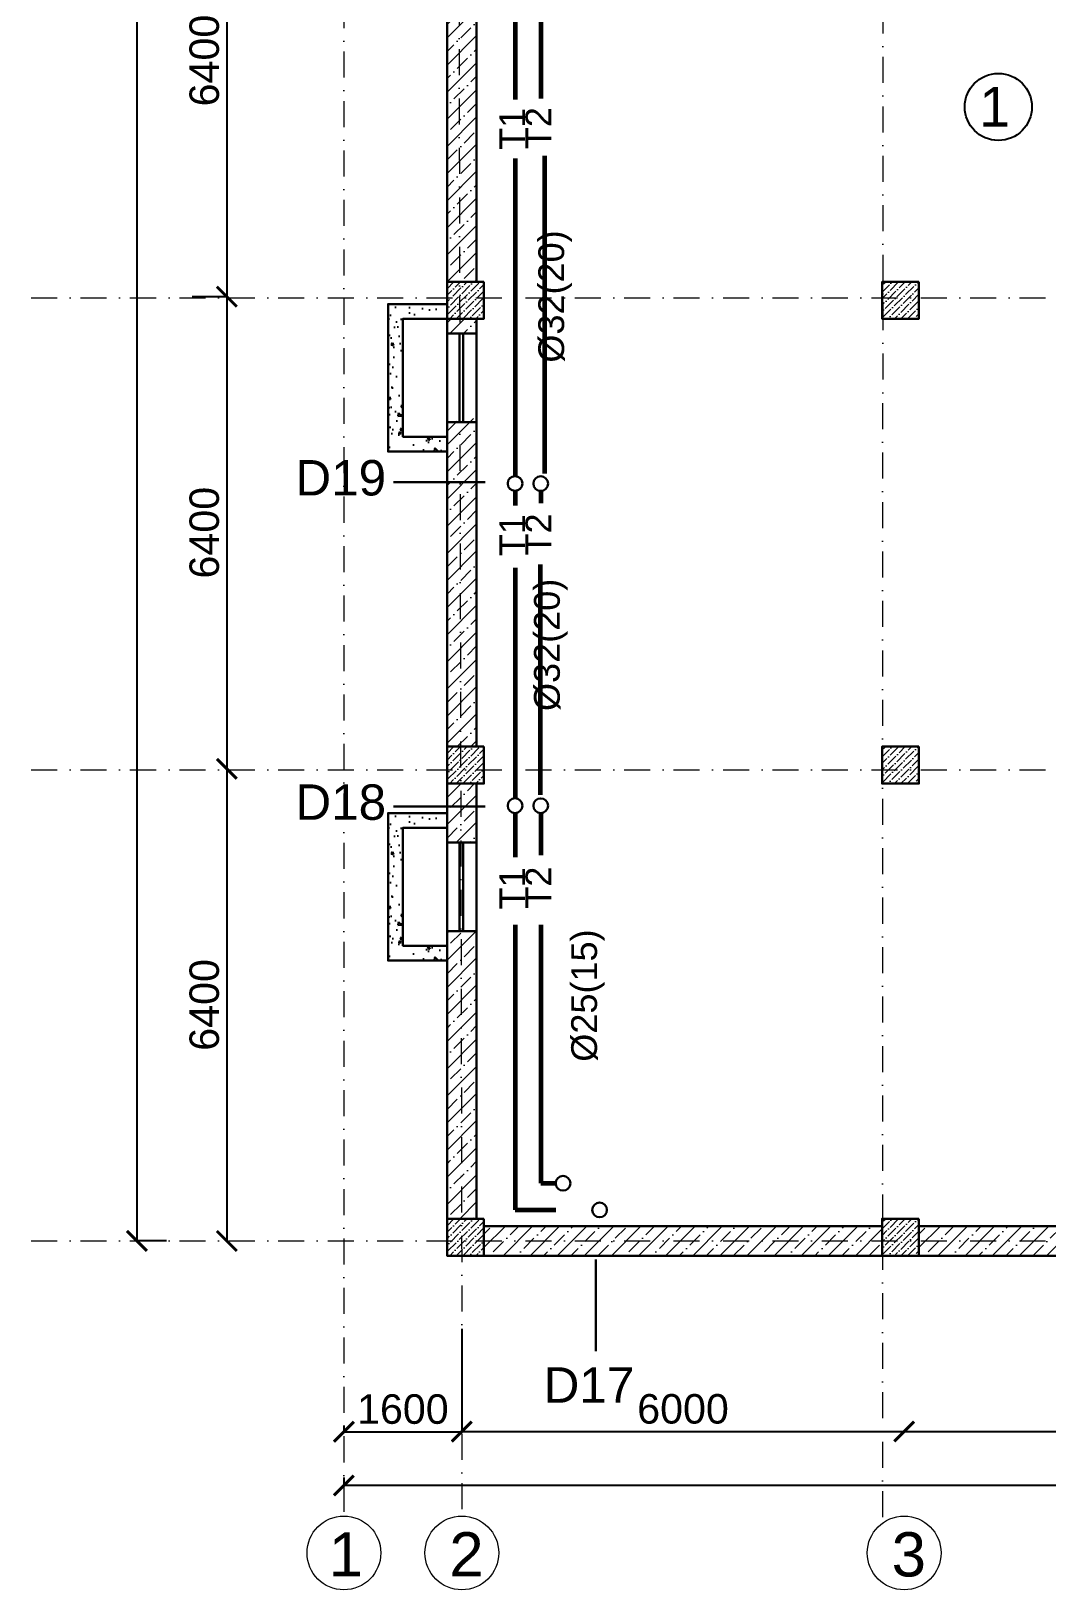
# Model space of a CAD drawing. Header units: millimetres. Extents: x 895788 to 1136524, y -21936 to 400945.
# Drawn here: x 921414 to 935191, y 70402 to 91530 of the extents above; entities that cross this region are included whole.
import ezdxf

# ---------------------------------------------------------------- set-up
doc = ezdxf.new("R2010")
doc.units = ezdxf.units.MM
doc.linetypes.add('Штрихпунктирная', pattern=[670.277762, 352.777767, -176.388884, 0, -141.111112])
doc.layers.add('Конструктив - Ограждающий', color=7, linetype='Continuous')
for name, color, linetype, lineweight in [('оси_Ном._пера__1', 7, 'Continuous', 15), ('перегородка_Ном._пера__7', 7, 'Continuous', 60), ('перегородка_Ном._пера__7_Ном._пера__7', 7, 'Continuous', 60)]:
    doc.layers.add(name, color=color, linetype=linetype, lineweight=lineweight)
doc.styles.get("Standard").update_dxf_attribs({"font": 'arial.ttf', "height": 400})
doc.styles.add('Times New  Roman', font='times.ttf')
doc.styles.add('СГЕНЕРИР_СТИЛЬ_1', font='arial.ttf')
doc.dimstyles.new('razmeri a-g', dxfattribs={"dimtxt": 400, "dimasz": 270, "dimexe": 1.25, "dimexo": 0.625, "dimgap": 100, "dimtad": 1, "dimdec": 0, "dimtxsty": 'Standard', "dimblk": 'ARCHTICK', "dimcen": 2.5, "dimadec": 0, "dimazin": 0, "dimtfac": 1, "dimtdec": 0, "dimtmove": 0, "dimatfit": 3, "dimfxl": 1, "dimarcsym": 0})
pattern_1 = [(45, (1609453.1, 1463264.5), (-183.847756, 183.847756), []), (45, (1609361.18, 1463356.43), (-183.847756, 183.847756), [194.999993, -64.999998, 0, -64.999998])]

# ---------------------------------------------------------------- blocks, each defined once
blk = doc.blocks.new('_ArchTick')
at = {"color": 0, "linetype": 'ByBlock', "const_width": 0.15}
blk.add_lwpolyline([(-0.5, -0.5), (0.5, 0.5)], dxfattribs=at)
blk = doc.blocks.new('*D55')
at = {"color": 0, "lineweight": -2, "transparency": 16777216}
for p, q in [((923252, 109732), (922847, 109732)), ((922848, 109732), (922848, 75132)), ((923252, 75132), (922847, 75132))]:
    blk.add_line(p, q, dxfattribs=at)
at = {"layer": 'Defpoints', "color": 0, "transparency": 16777216}
for p in [(923252, 109732), (922848, 75132), (923252, 75132)]:
    blk.add_point(p, dxfattribs=at)
at = {"color": 0, "lineweight": -2, "transparency": 16777216, "xscale": 270, "yscale": 270, "zscale": 270}
for p, rotation in [((922848, 109732), 90), ((922848, 75132), 270)]:
    blk.add_blockref('_ArchTick', p, dxfattribs=dict(at, rotation=rotation))
at = {"color": 0, "transparency": 16777216, "insert": (922544, 92432), "char_height": 400, "attachment_point": 5, "rotation": 90}
blk.add_mtext('34600', dxfattribs=at)
blk = doc.blocks.new('*D57')
at = {"color": 0, "lineweight": -2, "transparency": 16777216}
for p, q in [((924067, 94332), (924067, 94332)), ((924068, 94332), (924068, 87932)), ((923596, 87932), (924069, 87932))]:
    blk.add_line(p, q, dxfattribs=at)
at = {"layer": 'Defpoints', "color": 0, "transparency": 16777216}
for p in [(924068, 94332), (923595, 87932), (924068, 87932)]:
    blk.add_point(p, dxfattribs=at)
at = {"color": 0, "lineweight": -2, "transparency": 16777216, "xscale": 270, "yscale": 270, "zscale": 270}
for p, rotation in [((924068, 94332), 90), ((924068, 87932), 270)]:
    blk.add_blockref('_ArchTick', p, dxfattribs=dict(at, rotation=rotation))
at = {"color": 0, "transparency": 16777216, "insert": (923764, 91132), "char_height": 400, "attachment_point": 5, "rotation": 90}
blk.add_mtext('6400', dxfattribs=at)
blk = doc.blocks.new('*D58')
at = {"color": 0, "lineweight": -2, "transparency": 16777216}
for p, q in [((923596, 87932), (924069, 87932)), ((924068, 87932), (924068, 81532)), ((924067, 81532), (924067, 81532))]:
    blk.add_line(p, q, dxfattribs=at)
at = {"layer": 'Defpoints', "color": 0, "transparency": 16777216}
for p in [(923595, 87932), (924068, 81532), (924068, 81532)]:
    blk.add_point(p, dxfattribs=at)
at = {"color": 0, "lineweight": -2, "transparency": 16777216, "xscale": 270, "yscale": 270, "zscale": 270}
for p, rotation in [((924068, 87932), 90), ((924068, 81532), 270)]:
    blk.add_blockref('_ArchTick', p, dxfattribs=dict(at, rotation=rotation))
at = {"color": 0, "transparency": 16777216, "insert": (923764, 84732), "char_height": 400, "attachment_point": 5, "rotation": 90}
blk.add_mtext('6400', dxfattribs=at)
blk = doc.blocks.new('*D59')
at = {"color": 0, "lineweight": -2, "transparency": 16777216}
for p, q in [((924067, 81532), (924067, 81532)), ((924068, 81532), (924068, 75131)), ((924067, 75131), (924067, 75131))]:
    blk.add_line(p, q, dxfattribs=at)
at = {"layer": 'Defpoints', "color": 0, "transparency": 16777216}
for p in [(924068, 81532), (924068, 75131), (924068, 75131)]:
    blk.add_point(p, dxfattribs=at)
at = {"color": 0, "lineweight": -2, "transparency": 16777216, "xscale": 270, "yscale": 270, "zscale": 270}
for p, rotation in [((924068, 81532), 90), ((924068, 75131), 270)]:
    blk.add_blockref('_ArchTick', p, dxfattribs=dict(at, rotation=rotation))
at = {"color": 0, "transparency": 16777216, "insert": (923764, 78331), "char_height": 400, "attachment_point": 5, "rotation": 90}
blk.add_mtext('6400', dxfattribs=at)
blk = doc.blocks.new('*D60')
at = {"color": 0, "lineweight": -2, "transparency": 16777216}
for p, q in [((925656, 71924), (925656, 71814)), ((970856, 71924), (970856, 71814)), ((970856, 71816), (925656, 71816))]:
    blk.add_line(p, q, dxfattribs=at)
at = {"layer": 'Defpoints', "color": 0, "transparency": 16777216}
for p in [(925656, 71925), (970856, 71925), (925656, 71816)]:
    blk.add_point(p, dxfattribs=at)
at = {"color": 0, "lineweight": -2, "transparency": 16777216, "xscale": 270, "yscale": 270, "zscale": 270, "rotation": 180}
blk.add_blockref('_ArchTick', (925656, 71816), dxfattribs=at)
at = {"color": 0, "lineweight": -2, "transparency": 16777216, "xscale": 270, "yscale": 270, "zscale": 270}
blk.add_blockref('_ArchTick', (970856, 71816), dxfattribs=at)
at = {"color": 0, "transparency": 16777216, "insert": (948256, 72120), "char_height": 400, "attachment_point": 5}
blk.add_mtext('45200', dxfattribs=at)
blk = doc.blocks.new('*D61')
at = {"color": 0, "lineweight": -2, "transparency": 16777216}
for p, q in [((925656, 72631), (925656, 72545)), ((925656, 72546), (927256, 72546)), ((927256, 72631), (927256, 72545))]:
    blk.add_line(p, q, dxfattribs=at)
at = {"layer": 'Defpoints', "color": 0, "transparency": 16777216}
for p in [(925656, 72631), (927256, 72631), (927256, 72546)]:
    blk.add_point(p, dxfattribs=at)
at = {"color": 0, "lineweight": -2, "transparency": 16777216, "xscale": 270, "yscale": 270, "zscale": 270, "rotation": 180}
blk.add_blockref('_ArchTick', (925656, 72546), dxfattribs=at)
at = {"color": 0, "lineweight": -2, "transparency": 16777216, "xscale": 270, "yscale": 270, "zscale": 270}
blk.add_blockref('_ArchTick', (927256, 72546), dxfattribs=at)
at = {"color": 0, "transparency": 16777216, "insert": (926456, 72850), "char_height": 400, "attachment_point": 5}
blk.add_mtext('1600', dxfattribs=at)
blk = doc.blocks.new('*D62')
at = {"color": 0, "lineweight": -2, "transparency": 16777216}
for p, q in [((927256, 73938), (927256, 72547)), ((927256, 72549), (933256, 72549)), ((933256, 72548), (933256, 72547))]:
    blk.add_line(p, q, dxfattribs=at)
at = {"layer": 'Defpoints', "color": 0, "transparency": 16777216}
for p in [(927256, 73938), (933256, 72549), (933256, 72549)]:
    blk.add_point(p, dxfattribs=at)
at = {"color": 0, "lineweight": -2, "transparency": 16777216, "xscale": 270, "yscale": 270, "zscale": 270, "rotation": 180}
blk.add_blockref('_ArchTick', (927256, 72549), dxfattribs=at)
at = {"color": 0, "lineweight": -2, "transparency": 16777216, "xscale": 270, "yscale": 270, "zscale": 270}
blk.add_blockref('_ArchTick', (933256, 72549), dxfattribs=at)
at = {"color": 0, "transparency": 16777216, "insert": (930256, 72853), "char_height": 400, "attachment_point": 5}
blk.add_mtext('6000', dxfattribs=at)
blk = doc.blocks.new('*D63')
at = {"color": 0, "lineweight": -2, "transparency": 16777216}
for p, q in [((933256, 72549), (933256, 72550)), ((933256, 72549), (939256, 72549)), ((939256, 72549), (939256, 72550))]:
    blk.add_line(p, q, dxfattribs=at)
at = {"layer": 'Defpoints', "color": 0, "transparency": 16777216}
for p in [(933256, 72549), (939256, 72549), (939256, 72549)]:
    blk.add_point(p, dxfattribs=at)
at = {"color": 0, "lineweight": -2, "transparency": 16777216, "xscale": 270, "yscale": 270, "zscale": 270, "rotation": 180}
blk.add_blockref('_ArchTick', (933256, 72549), dxfattribs=at)
at = {"color": 0, "lineweight": -2, "transparency": 16777216, "xscale": 270, "yscale": 270, "zscale": 270}
blk.add_blockref('_ArchTick', (939256, 72549), dxfattribs=at)
at = {"color": 0, "transparency": 16777216, "insert": (936256, 72853), "char_height": 400, "attachment_point": 5}
blk.add_mtext('6000', dxfattribs=at)

msp = doc.modelspace()

# ---------------------------------------------------------------- hatches: boundary and pattern name
at = {"lineweight": 9}
h = msp.add_hatch(dxfattribs=at)
h.set_pattern_fill('ANSI36', color=256, scale=500)
h.set_pattern_definition([(45, (-665912.35, 2370545.38), (33.1456304, 121.533978), [156.25, -31.25, 0, -31.25])])
h.paths.add_polyline_path([(927056.05, 88131.717), (927056.05, 87631.717), (927556.05, 87631.717), (927556.05, 88131.717)])
h = msp.add_hatch(dxfattribs=at)
h.set_pattern_fill('ANSI36', color=256, scale=500)
h.set_pattern_definition([(45, (-671812.35, 2370545.38), (33.1456304, 121.533978), [156.25, -31.25, 0, -31.25])])
h.paths.add_polyline_path([(932956.05, 88131.717), (932956.05, 87631.717), (933456.05, 87631.717), (933456.05, 88131.717)])
h = msp.add_hatch()
h.set_pattern_fill('AR-CONC', color=256, scale=2, angle=-90)
h.set_pattern_definition([(320, (893803.52, 151784.96), (-31.8782, -364.3693), [38.1, -419.1]), (265, (893803.52, 151784.96), (382.1137, 70.4868), [30.48, -335.2812]), (10.45144, (893800.86, 151754.6), (350.2355, -293.8825), [32.38, -356.1805]), (316.1842, (893905.1, 151784.96), (-84.0847, -542.158), [57.15, -628.65]), (6.63556, (893898.1, 151739.8), (494.8522, -474.8083), [48.57, -534.2712]), (261.18415, (893905.1, 151784.96), (494.8522, -474.8083), [45.72, -502.9195]), (291, (893879.72, 151734.16), (-204.5304, -303.2288), [38.1, -419.1]), (236, (893879.72, 151734.16), (368.376, -123.604), [30.48, -335.28]), (341.45144, (893862.68, 151708.9), (163.8455, -426.8328), [32.38, -356.1799]), (307.5, (893803.52, 151784.96), (169.11008, -6.1772), [0, -331.216, 0, -340.36, 0, -336.55]), (277.5, (893803.52, 151784.96), (200.36115, -133.63933), [0, -194.056, 0, -323.596, 0, -128.27]), (237.5, (893803.52, 151898.24), (-11.4575, -271.1812), [0, -127, 0, -396.24, 0, -525.78]), (227.5, (893803.52, 151949.04), (50.853, -296.2584), [0, -165.1, 0, -263.144, 0, -373.38])])
h.paths.add_polyline_path([(926256.044, 85831.717), (926256.044, 87831.717), (927056.044, 87831.717), (927056.044, 87631.717), (926456.044, 87631.717), (926456.044, 86031.717), (927056.044, 86031.717), (927056.044, 85831.717)])
h = msp.add_hatch(dxfattribs=at)
h.set_pattern_fill('ANSI36', color=256, scale=500)
h.set_pattern_definition([(45, (-665912.35, 2364245.38), (33.1456304, 121.533978), [156.25, -31.25, 0, -31.25])])
h.paths.add_polyline_path([(927056.05, 81831.717), (927056.05, 81331.717), (927556.05, 81331.717), (927556.05, 81831.717)])
h = msp.add_hatch(dxfattribs=at)
h.set_pattern_fill('ANSI36', color=256, scale=500)
h.set_pattern_definition([(45, (-671812.35, 2364245.38), (33.1456304, 121.533978), [156.25, -31.25, 0, -31.25])])
h.paths.add_polyline_path([(932956.05, 81831.717), (932956.05, 81331.717), (933456.05, 81331.717), (933456.05, 81831.717)])
h = msp.add_hatch()
h.set_pattern_fill('AR-CONC', color=256, scale=2, angle=-90)
h.set_pattern_definition([(320, (893803.5, 144885.25), (-31.8782, -364.3693), [38.1, -419.1]), (265, (893803.5, 144885.25), (382.1137, 70.4868), [30.48, -335.2812]), (10.45144, (893800.86, 144854.9), (350.2355, -293.8825), [32.38, -356.1805]), (316.1842, (893905.1, 144885.25), (-84.0847, -542.158), [57.15, -628.65]), (6.63556, (893898.1, 144840.07), (494.8522, -474.8083), [48.57, -534.2712]), (261.18415, (893905.1, 144885.25), (494.8522, -474.8083), [45.72, -502.9195]), (291, (893879.7, 144834.45), (-204.5304, -303.2288), [38.1, -419.1]), (236, (893879.7, 144834.45), (368.376, -123.604), [30.48, -335.28]), (341.45144, (893862.67, 144809.18), (163.8455, -426.8328), [32.38, -356.1799]), (307.5, (893803.51, 144885.25), (169.11008, -6.1772), [0, -331.216, 0, -340.36, 0, -336.55]), (277.5, (893803.51, 144885.25), (200.36115, -133.63933), [0, -194.056, 0, -323.596, 0, -128.27]), (237.5, (893803.51, 144998.53), (-11.4575, -271.1812), [0, -127, 0, -396.24, 0, -525.78]), (227.5, (893803.51, 145049.33), (50.853, -296.2584), [0, -165.1, 0, -263.144, 0, -373.38])])
h.paths.add_polyline_path([(926256.05, 78932.007), (926256.05, 80932.007), (927056.05, 80932.007), (927056.05, 80732.007), (926456.05, 80732.007), (926456.05, 79132.007), (927056.05, 79132.007), (927056.05, 78932.007)])
h = msp.add_hatch(dxfattribs=at)
h.set_pattern_fill('ANSI36', color=256, scale=500)
h.set_pattern_definition([(45, (-665912.35, 2357845.38), (33.1456304, 121.533978), [156.25, -31.25, 0, -31.25])])
h.paths.add_polyline_path([(927056.05, 75431.717), (927056.05, 74931.717), (927556.05, 74931.717), (927556.05, 75431.717)])
h = msp.add_hatch(dxfattribs=at)
h.set_pattern_fill('ANSI36', color=256, scale=500)
h.set_pattern_definition([(45, (-671812.35, 2357845.38), (33.1456304, 121.533978), [156.25, -31.25, 0, -31.25])])
h.paths.add_polyline_path([(932956.05, 75431.717), (932956.05, 74931.717), (933456.05, 74931.717), (933456.05, 75431.717)])
at = {"layer": 'Конструктив - Ограждающий', "linetype": 'Continuous', "lineweight": 0, "true_color": 0x000000}
h = msp.add_hatch(dxfattribs=at)
h.set_pattern_fill('ЖЕЛЕЗОБЕТОН', color=18, style=0, pattern_type=2)
h.set_pattern_definition(pattern_1)
h.paths.add_polyline_path([(927456.05, 88131.717), (927056.05, 88131.717), (927056.05, 94031.717), (927456.05, 94031.717)])
h = msp.add_hatch(dxfattribs=at)
h.set_pattern_fill('ЖЕЛЕЗОБЕТОН', color=18, style=0, pattern_type=2)
h.set_pattern_definition(pattern_1)
h.paths.add_polyline_path([(927056.05, 87631.717), (927456.05, 87631.717), (927456.05, 87431.717), (927226.05, 87431.717), (927176.05, 87431.717), (927056.05, 87431.717)])
h = msp.add_hatch(dxfattribs=at)
h.set_pattern_fill('ЖЕЛЕЗОБЕТОН', color=18, style=0, pattern_type=2)
h.set_pattern_definition(pattern_1)
h.paths.add_polyline_path([(927456.05, 81831.717), (927056.05, 81831.717), (927056.05, 86281.717), (927176.05, 86281.717), (927226.05, 86281.717), (927456.05, 86281.717)])
h = msp.add_hatch(dxfattribs=at)
h.set_pattern_fill('ЖЕЛЕЗОБЕТОН', color=18, style=0, pattern_type=2)
h.set_pattern_definition(pattern_1)
h.paths.add_polyline_path([(927456.05, 80532.007), (927226.05, 80532.007), (927176.05, 80532.007), (927056.05, 80532.007), (927056.05, 81331.717), (927456.05, 81331.717)])
h = msp.add_hatch(dxfattribs=at)
h.set_pattern_fill('ЖЕЛЕЗОБЕТОН', color=18, style=0, pattern_type=2)
h.set_pattern_definition(pattern_1)
h.paths.add_polyline_path([(927226.05, 79332.007), (927456.05, 79332.007), (927456.05, 75431.717), (927056.05, 75431.717), (927056.05, 79332.007), (927176.05, 79332.007)])
h = msp.add_hatch(dxfattribs=at)
h.set_pattern_fill('ЖЕЛЕЗОБЕТОН', color=18, style=0, pattern_type=2)
h.set_pattern_definition([(45, (1603553.1, 1463264.5), (-183.847756, 183.847756), []), (45, (1603461.18, 1463356.43), (-183.847756, 183.847756), [194.999993, -64.999998, 0, -64.999998])])
h.paths.add_polyline_path([(932956.05, 75331.717), (932956.05, 74931.717), (927556.05, 74931.717), (927556.05, 75331.717)])
h = msp.add_hatch(dxfattribs=at)
h.set_pattern_fill('ЖЕЛЕЗОБЕТОН', color=18, style=0, pattern_type=2)
h.set_pattern_definition(pattern_1)
h.paths.add_polyline_path([(938956.05, 75331.717), (938956.05, 74931.717), (933456.05, 74931.717), (933456.05, 75331.717)])

# ---------------------------------------------------------------- linework, layer by layer
at = {"color": 1, "linetype": 'ByBlock', "lineweight": 60, "ltscale": 1.1}
for p, q in [((927977.985, 92003.304), (927978.023, 90604.383)), ((927978.045, 89806.182), (927978.163, 85498.71)), ((927978.168, 85298.71), (927978.174, 85100.355)), ((927978.197, 84254.158), (927978.282, 81131.57)), ((927978.288, 80931.57), (927978.304, 80334.007)), ((927978.329, 79416.55), (927978.435, 75551.951)), ((927978.435, 75551.951), (928529.113, 75551.951))]:
    msp.add_line(p, q, dxfattribs=at)
at = {"color": 5, "linetype": 'ByBlock', "lineweight": 60, "ltscale": 1.1}
for p, q in [((928326.281, 92004.567), (928326.319, 90616.296)), ((928375.301, 89841.36), (928375.419, 85532.636)), ((928326.465, 85297.455), (928326.469, 85131.841)), ((928316.784, 84301.054), (928316.869, 81177.222)), ((928326.584, 80930.315), (928326.6, 80358.971)), ((928326.625, 79416.542), (928326.721, 75914.025)), ((928326.721, 75914.025), (928529.113, 75914.025))]:
    msp.add_line(p, q, dxfattribs=at)
at = {"lineweight": 30}
for p, q in [((927572.23, 85415.643), (926327.574, 85415.643)), ((927572.23, 81019.214), (926327.574, 81019.214)), ((929072.614, 74880.704), (929072.614, 73636.047))]:
    msp.add_line(p, q, dxfattribs=at)
at = {"color": 0, "lineweight": 30, "flags": 128}
for points in [[(927056.05, 75431.717), (927056.05, 98831.717)], [(927456.05, 94031.717), (927456.05, 88131.717)], [(927456.05, 87631.717), (927456.05, 81831.717)], [(927456.05, 81331.717), (927456.05, 80532.007)], [(927456.05, 79332.007), (927456.05, 75431.717)], [(927556.05, 75331.717), (932956.05, 75331.717)], [(933456.05, 75331.717), (938956.05, 75331.717)], [(939340.791, 74931.717), (927056.05, 74931.717)]]:
    msp.add_lwpolyline(points, dxfattribs=at)
at = {"color": 3, "lineweight": 30}
for points in [[(927556.05, 88131.717), (927056.05, 88131.717), (927056.05, 87631.717), (927556.05, 87631.717)], [(933456.05, 88131.717), (932956.05, 88131.717), (932956.05, 87631.717), (933456.05, 87631.717)], [(927556.05, 81831.717), (927056.05, 81831.717), (927056.05, 81331.717), (927556.05, 81331.717)], [(933456.05, 81831.717), (932956.05, 81831.717), (932956.05, 81331.717), (933456.05, 81331.717)], [(927556.05, 75431.717), (927056.05, 75431.717), (927056.05, 74931.717), (927556.05, 74931.717)], [(933456.05, 75431.717), (932956.05, 75431.717), (932956.05, 74931.717), (933456.05, 74931.717)]]:
    msp.add_lwpolyline(points, close=True, dxfattribs=at)
at = {"color": 0, "lineweight": 30}
for points in [[(927056.044, 87831.717), (926256.044, 87831.717), (926256.044, 85831.717), (927056.044, 85831.717)], [(927056.044, 87631.717), (926456.044, 87631.717), (926456.044, 86031.717), (927056.044, 86031.717)], [(927056.05, 80932.007), (926256.05, 80932.007), (926256.05, 78932.007), (927056.05, 78932.007)], [(927056.05, 80732.007), (926456.05, 80732.007), (926456.05, 79132.007), (927056.05, 79132.007)]]:
    msp.add_lwpolyline(points, dxfattribs=at)
for points in [[(927056.044, 87431.717), (927056.044, 86231.717), (927456.044, 86231.717), (927456.044, 87431.717)], [(927056.05, 80532.007), (927056.05, 79332.007), (927456.05, 79332.007), (927456.05, 80532.007)]]:
    msp.add_lwpolyline(points, close=True, dxfattribs=at)
at = {"color": 146, "lineweight": 30, "true_color": 0x105689}
for points in [[(927224.906, 86231.717), (927274.906, 86231.717), (927274.906, 87431.717), (927224.906, 87431.717)], [(927224.913, 79332.007), (927274.913, 79332.007), (927274.913, 80532.007), (927224.913, 80532.007)]]:
    msp.add_lwpolyline(points, close=True, dxfattribs=at)
at = {"lineweight": 25}
msp.add_circle((934533.249, 90503.155), 454.873, dxfattribs=at)
at = {"color": 7, "linetype": 'Continuous', "lineweight": 30, "ltscale": 50}
for centre in [(927978.165, 85398.71), (928326.462, 85397.455), (927978.285, 81031.57), (928326.581, 81030.315), (928629.113, 75914.025), (929123.956, 75551.951)]:
    msp.add_circle(centre, 100, dxfattribs=at)
at = {"layer": 'оси_Ном._пера__1', "linetype": 'Штрихпунктирная'}
for p, q in [((921413.987, 87917.209), (970753.784, 87917.209)), ((921413.987, 81517.209), (970753.784, 81517.209)), ((921413.987, 75131.234), (970753.784, 75131.234))]:
    msp.add_line(p, q, dxfattribs=at)
at = {"layer": 'оси_Ном._пера__1', "linetype": 'Штрихпунктирная', "flags": 128}
for points in [[(925654.021, 113376.225), (925656.05, 74001.979), (925656.05, 71402.45)], [(927170.519, 113410.272), (927256.05, 74001.979), (927256.05, 71402.45)], [(932972.226, 113303.797), (932960.198, 73921.902), (932960.198, 71322.373)]]:
    msp.add_lwpolyline(points, dxfattribs=at)
at = {"layer": 'оси_Ном._пера__1', "linetype": 'Continuous'}
for centre in [(925656.05, 70902.45), (927256.05, 70902.45), (933256.05, 70902.45)]:
    msp.add_circle(centre, 500, dxfattribs=at)

# ---------------------------------------------------------------- texts
at = {"char_height": 350, "width": 487.89948, "rotation": 90, "style": 'Times New  Roman'}
for s, insert, attachment_point in [('{\\fArial|b0|i0|c0|p34;T\\fArial|b0|i0|c238|p34;1}', (928114.656, 89920.199), 7), ('{\\fArial|b0|i0|c0|p34;T\\fArial|b0|i0|c238|p34;2}', (928469.171, 89930.253), 7), ('{\\fArial|b0|i0|c238|p34;%%C32(20)}', (928293.402, 87036.928), 1), ('{\\fArial|b0|i0|c0|p34;T\\fArial|b0|i0|c238|p34;1}', (928114.656, 84412.853), 7), ('{\\fArial|b0|i0|c0|p34;T\\fArial|b0|i0|c238|p34;2}', (928469.171, 84422.907), 7), ('{\\fArial|b0|i0|c238|p34;%%C32(20)}', (928234.733, 82314.634), 1), ('{\\fArial|b0|i0|c0|p34;T\\fArial|b0|i0|c238|p34;1}', (928114.656, 79625.184), 7), ('{\\fArial|b0|i0|c0|p34;T\\fArial|b0|i0|c238|p34;2}', (928469.171, 79635.238), 7), ('{\\fArial|b0|i0|c238|p34;%%C25(15)}', (928739.286, 77561.131), 1)]:
    msp.add_mtext(s, dxfattribs=dict(at, insert=insert, attachment_point=attachment_point))
at = {"char_height": 480, "attachment_point": 3}
for s, insert in [('{\\fArial|b0|i0|c238|p34;D19}', (926228.993, 85716.328)), ('{\\fArial|b0|i0|c238|p34;D18}', (926228.993, 81319.9)), ('{\\fArial|b0|i0|c238|p34;D17}', (929595.526, 73418.975))]:
    msp.add_mtext_dynamic_manual_height_columns(s, width=1030.0719, gutter_width=2000, heights=[0], dxfattribs=dict(at, insert=insert))
at = {"layer": 'перегородка_Ном._пера__7', "linetype": 'Continuous', "insert": (934693.519, 90774.995), "char_height": 540, "attachment_point": 3, "style": 'СГЕНЕРИР_СТИЛЬ_1'}
msp.add_mtext('1', dxfattribs=at)
at = {"layer": 'перегородка_Ном._пера__7_Ном._пера__7', "linetype": 'Continuous', "char_height": 600, "attachment_point": 1, "style": 'СГЕНЕРИР_СТИЛЬ_1'}
for s, insert in [('{\\fArial|b0|i0|c238|p38;1}', (925451.04, 71183.352)), ('2', (927085.812, 71183.352)), ('3', (933085.812, 71183.352))]:
    msp.add_mtext(s, dxfattribs=dict(at, insert=insert))

# ---------------------------------------------------------------- dimensions: what is measured, and where the dimension line sits
for base, p1, p2, angle, picture, middle in [((922848.27, 75131.743), (923252.498, 109731.723), (923252.498, 75131.743), 90, '*D55', (922543.904, 92431.733)), ((924067.872, 87931.717), (924067.872, 94331.717), (923595.245, 87931.717), 90, '*D57', (923763.643, 91131.717)), ((924067.872, 81531.717), (923595.245, 87931.717), (924067.872, 81531.717), 90, '*D58', (923763.643, 84731.717)), ((924067.872, 75131.234), (924067.872, 81531.717), (924067.872, 75131.234), 90, '*D59', (923763.643, 78331.476)), ((933256.05, 72548.709), (927256.05, 73938.392), (933256.05, 72548.709), 180, '*D62', (930256.05, 72852.939)), ((939256.05, 72548.709), (933256.05, 72548.709), (939256.05, 72548.709), 180, '*D63', (936256.05, 72852.939)), ((925656.05, 71815.528), (970856.421, 71924.672), (925656.05, 71924.672), 180, '*D60', (948256.236, 72119.757))]:
    dim = msp.add_linear_dim(base=base, p1=p1, p2=p2, angle=angle, dimstyle='razmeri a-g')
    dim.commit()
    dim.dimension.update_dxf_attribs({"geometry": picture, "text_midpoint": middle})
dim = msp.add_linear_dim(base=(927256.05, 72546.209), p1=(925656.05, 72631.353), p2=(927256.05, 72631.353), angle=180, dimstyle='razmeri a-g')
dim.commit()
dim.dimension.update_dxf_attribs({"geometry": '*D61', "text_midpoint": (926456.05, 72546.209), "dimtype": 160})

doc.saveas('drawing.dxf')
